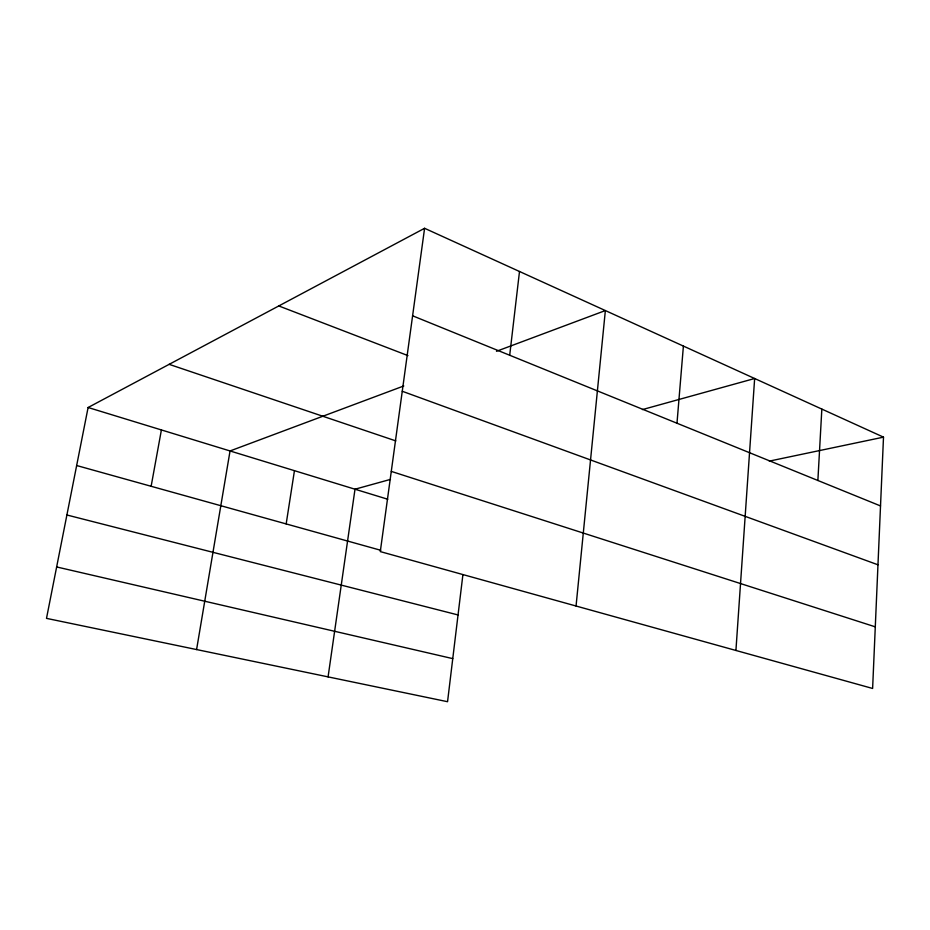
<?xml version="1.0" encoding="UTF-8"?>
<svg xmlns="http://www.w3.org/2000/svg" width="930" height="930" viewBox="0 0 930 930"><rect width="100%" height="100%" fill="white"/><g stroke="black" fill="none" stroke-linecap="round" stroke-linejoin="round"><path stroke-width="1.4" d="M883.5 437.147L872.619 688.467L380.289 551.595L424.592 228.292L883.5 437.147L769.296 461.117M817.877 480.485L821.841 409.084M735.921 650.465L754.649 378.51L642.444 409.584M676.982 423.231L683.399 346.088M576.054 606.023L605.36 310.562L496.504 351.284M509.698 355.248L519.498 271.49M462.908 574.67L447.551 701.708L46.5 618.369L88.106 407.503L424.592 228.292M328.081 676.877L355.004 489.215L390.472 479.392M286.173 523.916L294.45 470.673M196.59 649.559L230.047 450.957L403.794 385.962M151.137 486.274L161.402 429.939M56.649 566.951L452.759 658.626M66.902 514.988L458.037 614.951M76.655 465.523L380.777 550.293M88.106 407.503L387.775 499.247M391.286 471.394L875.281 626.843M169.144 364.339L395.82 440.901M402.26 391.263L877.978 564.801M278.791 305.947L407.945 355.609M412.595 315.793L880.524 505.943"/></g></svg>
